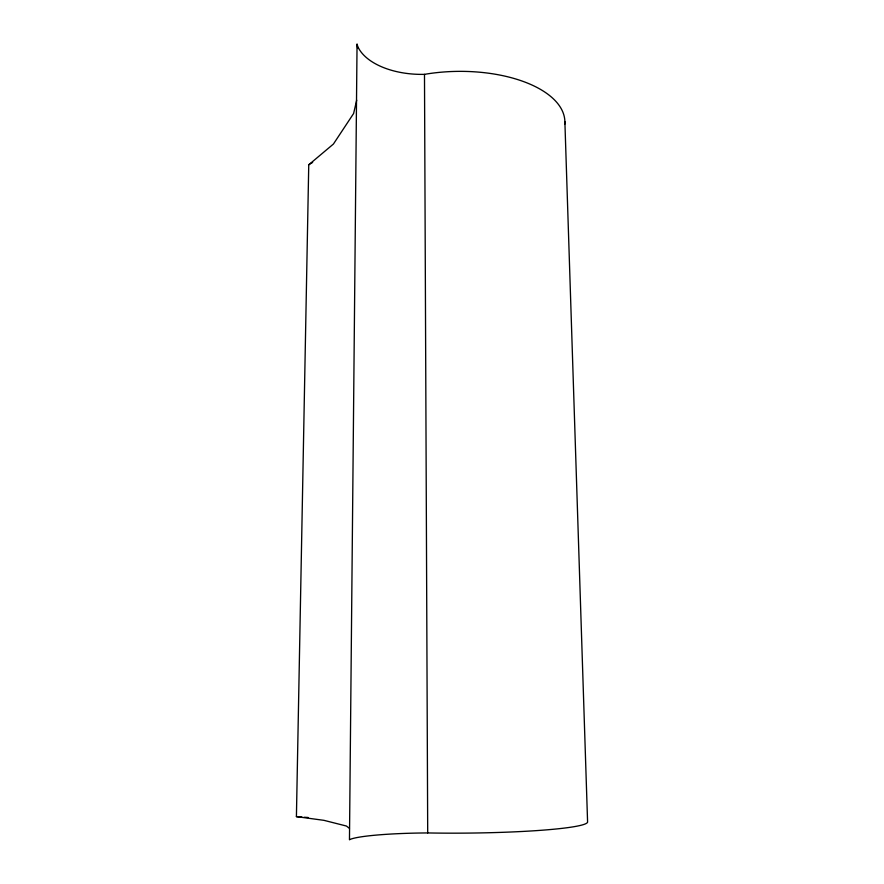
<?xml version="1.0" encoding="UTF-8"?>
<svg xmlns="http://www.w3.org/2000/svg" width="884" height="884" viewBox="0 0 884 884"><rect width="100%" height="100%" fill="white"/><g stroke="black" fill="none" stroke-linecap="round" stroke-linejoin="round"><path stroke-width="1.33" d="M564.799 124.158A106.842 51.913 -0.8 0 0 424.486 74.355A65.118 36.233 0.5 0 1 357.832 46.664L357.048 44.2L349.467 839.8L350.418 839.292A75.803 7.348 -0.6 0 1 427.701 832.938A121.881 10.122 -0.5 0 0 587.584 821.987L564.876 121.605M349.456 828.374L346.418 826.032L323.909 820.33L296.416 816.617L308.748 164.789L333.423 144.037L353.6 113.517L356.683 100.201M308.748 164.789L310.748 163.463A52.023 22.885 1.9 0 1 312.649 162.457M296.416 816.617L298.648 816.849A58.598 4.354 -0.9 0 0 301.897 817.103M357.048 44.2L357.633 48.2M424.486 74.355L427.701 832.938M308.096 817.468A58.598 4.354 -0.9 0 1 304.262 817.258"/></g></svg>
